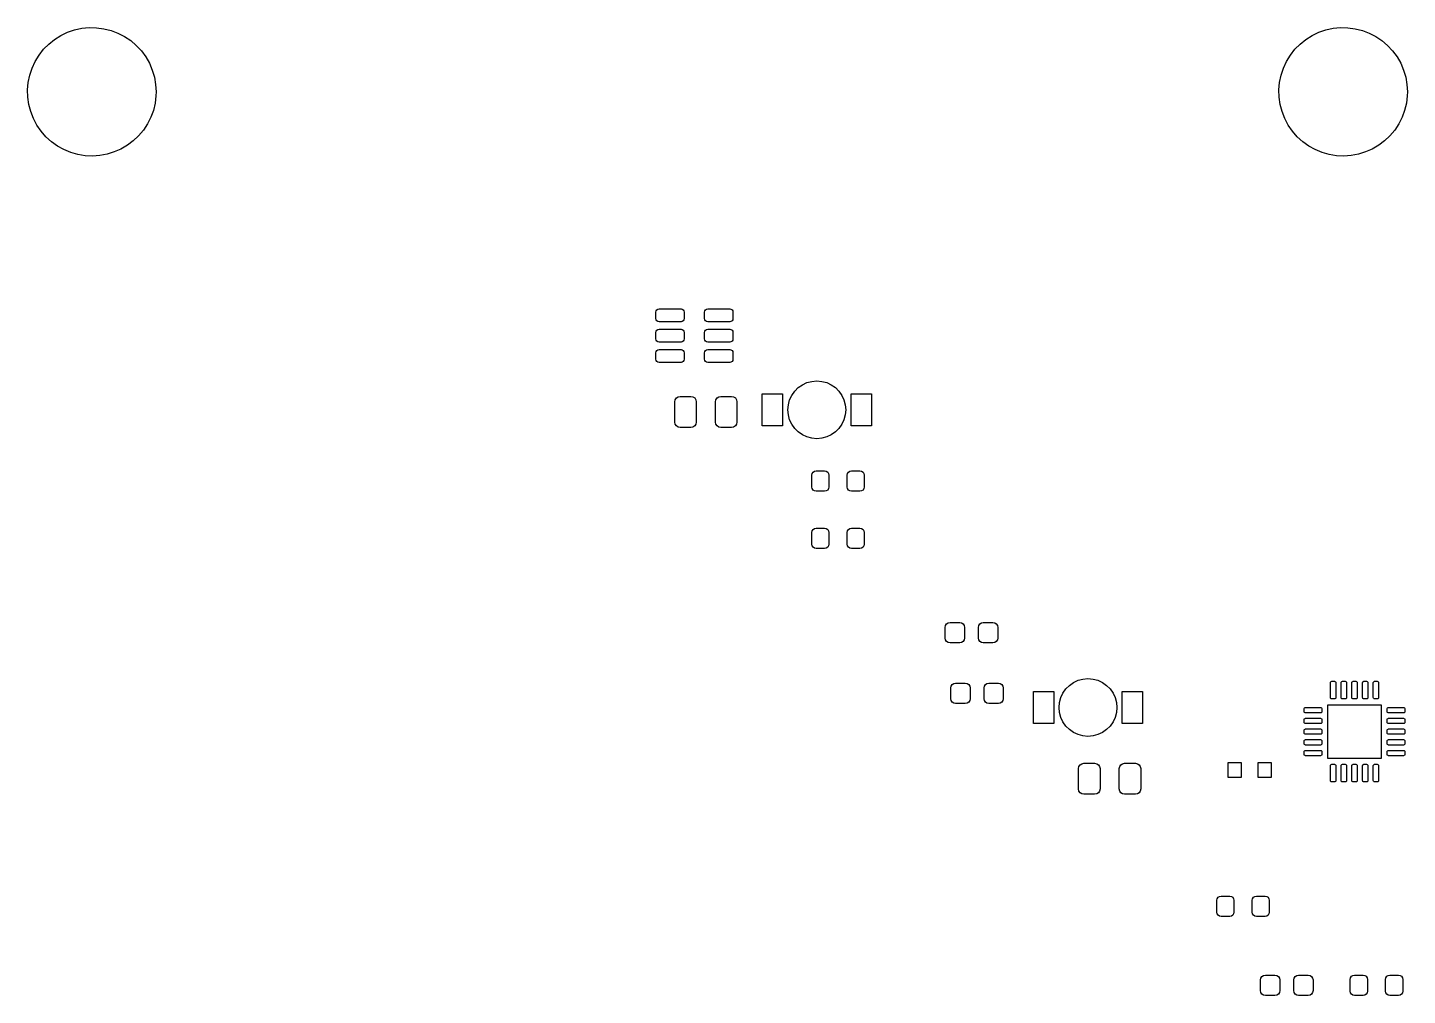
# Model space of a CAD drawing. Extents: x 0.08 to 5.45, y -2.52 to 1.92.
# Drawn here: x 0.082 to 2.618, y -1.461 to 0.318 of the extents above; entities that cross this region are included whole.
import ezdxf

# ---------------------------------------------------------------- set-up
doc = ezdxf.new("R2010")
doc.units = 0
doc.header["$MEASUREMENT"] = 0
doc.layers.add('BLACK', color=7, linetype='CONTINUOUS')

msp = doc.modelspace()

# ---------------------------------------------------------------- linework, layer by layer
at = {"layer": 'BLACK', "linetype": 'CONTINUOUS'}
for p, q in [((0.1431, 0.303501), (0.155373, 0.309355)), ((0.155373, 0.309355), (0.168238, 0.313759)), ((0.168238, 0.313759), (0.181524, 0.316656)), ((0.181524, 0.316656), (0.195054, 0.318007)), ((0.195054, 0.318007), (0.20865, 0.317793)), ((0.20865, 0.317793), (0.222132, 0.316018)), ((0.222132, 0.316018), (0.23532, 0.312706)), ((0.23532, 0.312706), (0.24804, 0.307899)), ((0.24804, 0.307899), (0.260123, 0.301662)), ((2.4431, 0.303501), (2.45537, 0.309355)), ((2.45537, 0.309355), (2.46824, 0.313759)), ((2.46824, 0.313759), (2.48152, 0.316656)), ((2.48152, 0.316656), (2.49505, 0.318007)), ((2.49505, 0.318007), (2.50865, 0.317793)), ((2.50865, 0.317793), (2.52213, 0.316018)), ((2.52213, 0.316018), (2.53532, 0.312706)), ((2.53532, 0.312706), (2.54804, 0.307899)), ((2.54804, 0.307899), (2.56012, 0.301662)), ((0.111404, 0.278108), (0.120969, 0.287773)), ((0.120969, 0.287773), (0.131581, 0.296275)), ((0.131581, 0.296275), (0.1431, 0.303501)), ((0.260123, 0.301662), (0.271409, 0.294078)), ((0.271409, 0.294078), (0.281749, 0.285247)), ((0.281749, 0.285247), (0.291006, 0.275286)), ((2.4114, 0.278108), (2.42097, 0.287773)), ((2.42097, 0.287773), (2.43158, 0.296275)), ((2.43158, 0.296275), (2.4431, 0.303501)), ((2.56012, 0.301662), (2.57141, 0.294078)), ((2.57141, 0.294078), (2.58175, 0.285247)), ((2.58175, 0.285247), (2.59101, 0.275286)), ((0.090184, 0.243479), (0.095909, 0.255813)), ((0.095909, 0.255813), (0.103014, 0.267407)), ((0.103014, 0.267407), (0.111404, 0.278108)), ((0.291006, 0.275286), (0.299056, 0.264327)), ((0.299056, 0.264327), (0.305793, 0.252516)), ((2.39018, 0.243479), (2.39591, 0.255813)), ((2.39591, 0.255813), (2.40301, 0.267407)), ((2.40301, 0.267407), (2.4114, 0.278108)), ((2.59101, 0.275286), (2.59906, 0.264327)), ((2.59906, 0.264327), (2.60579, 0.252516)), ((0.083157, 0.217254), (0.085914, 0.230569)), ((0.085914, 0.230569), (0.090184, 0.243479)), ((0.305793, 0.252516), (0.311128, 0.240008)), ((0.311128, 0.240008), (0.31499, 0.226971)), ((2.38316, 0.217254), (2.38591, 0.230569)), ((2.38591, 0.230569), (2.39018, 0.243479)), ((2.60579, 0.252516), (2.61113, 0.240008)), ((2.61113, 0.240008), (2.61499, 0.226971)), ((0.081948, 0.20371), (0.083157, 0.217254)), ((0.082304, 0.190117), (0.081948, 0.20371)), ((0.31499, 0.226971), (0.317327, 0.213575)), ((0.317327, 0.213575), (0.31811, 0.2)), ((2.38195, 0.20371), (2.38316, 0.217254)), ((2.3823, 0.190117), (2.38195, 0.20371)), ((2.61499, 0.226971), (2.61733, 0.213575)), ((2.61733, 0.213575), (2.61811, 0.2)), ((0.08422, 0.176655), (0.082304, 0.190117)), ((0.316244, 0.179084), (0.313069, 0.165862)), ((0.317877, 0.192584), (0.316244, 0.179084)), ((0.31811, 0.2), (0.317877, 0.192584)), ((2.38422, 0.176655), (2.3823, 0.190117)), ((2.61624, 0.179084), (2.61307, 0.165862)), ((2.61788, 0.192584), (2.61624, 0.179084)), ((2.61811, 0.2), (2.61788, 0.192584)), ((0.08767, 0.163502), (0.08422, 0.176655)), ((0.09261, 0.150833), (0.08767, 0.163502)), ((0.308396, 0.153093), (0.302286, 0.140945)), ((0.313069, 0.165862), (0.308396, 0.153093)), ((2.38767, 0.163502), (2.38422, 0.176655)), ((2.39261, 0.150833), (2.38767, 0.163502)), ((2.6084, 0.153093), (2.60229, 0.140945)), ((2.61307, 0.165862), (2.6084, 0.153093)), ((0.098973, 0.138816), (0.09261, 0.150833)), ((0.106675, 0.127609), (0.098973, 0.138816)), ((0.115613, 0.117363), (0.106675, 0.127609)), ((0.294821, 0.12958), (0.286099, 0.119148)), ((0.302286, 0.140945), (0.294821, 0.12958)), ((2.39897, 0.138816), (2.39261, 0.150833)), ((2.40667, 0.127609), (2.39897, 0.138816)), ((2.41561, 0.117363), (2.40667, 0.127609)), ((2.59482, 0.12958), (2.5861, 0.119148)), ((2.60229, 0.140945), (2.59482, 0.12958)), ((0.125671, 0.108211), (0.115613, 0.117363)), ((0.136713, 0.100276), (0.125671, 0.108211)), ((0.265361, 0.101623), (0.253621, 0.094763)), ((0.276235, 0.109788), (0.265361, 0.101623)), ((0.286099, 0.119148), (0.276235, 0.109788)), ((2.42567, 0.108211), (2.41561, 0.117363)), ((2.43671, 0.100276), (2.42567, 0.108211)), ((2.56536, 0.101623), (2.55362, 0.094763)), ((2.57624, 0.109788), (2.56536, 0.101623)), ((2.5861, 0.119148), (2.57624, 0.109788)), ((0.148595, 0.093663), (0.136713, 0.100276)), ((0.161157, 0.088459), (0.148595, 0.093663)), ((0.174235, 0.084734), (0.161157, 0.088459)), ((0.187654, 0.082537), (0.174235, 0.084734)), ((0.201237, 0.081896), (0.187654, 0.082537)), ((0.214803, 0.082821), (0.201237, 0.081896)), ((0.228173, 0.085299), (0.214803, 0.082821)), ((0.24117, 0.089297), (0.228173, 0.085299)), ((0.253621, 0.094763), (0.24117, 0.089297)), ((2.44859, 0.093663), (2.43671, 0.100276)), ((2.46116, 0.088459), (2.44859, 0.093663)), ((2.47424, 0.084734), (2.46116, 0.088459)), ((2.48765, 0.082537), (2.47424, 0.084734)), ((2.50124, 0.081896), (2.48765, 0.082537)), ((2.5148, 0.082821), (2.50124, 0.081896)), ((2.52817, 0.085299), (2.5148, 0.082821)), ((2.54117, 0.089297), (2.52817, 0.085299)), ((2.55362, 0.094763), (2.54117, 0.089297)), ((1.23671, -0.205039), (1.23716, -0.202779)), ((1.23716, -0.202779), (1.23844, -0.200864)), ((1.23844, -0.200864), (1.24036, -0.199583)), ((1.24036, -0.199583), (1.24262, -0.199134)), ((1.24262, -0.199134), (1.28297, -0.199134)), ((1.28297, -0.199134), (1.28523, -0.199583)), ((1.28523, -0.199583), (1.28715, -0.200864)), ((1.28715, -0.200864), (1.28843, -0.202779)), ((1.28843, -0.202779), (1.28888, -0.205039)), ((1.32628, -0.205039), (1.32673, -0.202779)), ((1.32673, -0.202779), (1.32801, -0.200864)), ((1.32801, -0.200864), (1.32993, -0.199583)), ((1.32993, -0.199583), (1.33219, -0.199134)), ((1.33219, -0.199134), (1.37254, -0.199134)), ((1.37254, -0.199134), (1.3748, -0.199583)), ((1.3748, -0.199583), (1.37672, -0.200864)), ((1.37672, -0.200864), (1.378, -0.202779)), ((1.378, -0.202779), (1.37845, -0.205039)), ((1.23671, -0.21685), (1.23671, -0.205039)), ((1.23716, -0.21911), (1.23671, -0.21685)), ((1.23844, -0.221026), (1.23716, -0.21911)), ((1.24036, -0.222306), (1.23844, -0.221026)), ((1.24262, -0.222756), (1.24036, -0.222306)), ((1.28297, -0.222756), (1.24262, -0.222756)), ((1.28523, -0.222306), (1.28297, -0.222756)), ((1.28715, -0.221026), (1.28523, -0.222306)), ((1.28843, -0.21911), (1.28715, -0.221026)), ((1.28888, -0.21685), (1.28843, -0.21911)), ((1.28888, -0.205039), (1.28888, -0.21685)), ((1.32628, -0.21685), (1.32628, -0.205039)), ((1.32673, -0.21911), (1.32628, -0.21685)), ((1.32801, -0.221026), (1.32673, -0.21911)), ((1.32993, -0.222306), (1.32801, -0.221026)), ((1.33219, -0.222756), (1.32993, -0.222306)), ((1.37254, -0.222756), (1.33219, -0.222756)), ((1.3748, -0.222306), (1.37254, -0.222756)), ((1.37672, -0.221026), (1.3748, -0.222306)), ((1.378, -0.21911), (1.37672, -0.221026)), ((1.37845, -0.21685), (1.378, -0.21911)), ((1.37845, -0.205039), (1.37845, -0.21685)), ((1.23671, -0.242441), (1.23716, -0.240181)), ((1.23671, -0.254252), (1.23671, -0.242441)), ((1.23716, -0.240181), (1.23844, -0.238265)), ((1.23844, -0.238265), (1.24036, -0.236985)), ((1.24036, -0.236985), (1.24262, -0.236535)), ((1.24262, -0.236535), (1.28297, -0.236535)), ((1.28297, -0.236535), (1.28523, -0.236985)), ((1.28523, -0.236985), (1.28715, -0.238265)), ((1.28715, -0.238265), (1.28843, -0.240181)), ((1.28843, -0.240181), (1.28888, -0.242441)), ((1.28888, -0.242441), (1.28888, -0.254252)), ((1.32628, -0.242441), (1.32673, -0.240181)), ((1.32628, -0.254252), (1.32628, -0.242441)), ((1.32673, -0.240181), (1.32801, -0.238265)), ((1.32801, -0.238265), (1.32993, -0.236985)), ((1.32993, -0.236985), (1.33219, -0.236535)), ((1.33219, -0.236535), (1.37254, -0.236535)), ((1.37254, -0.236535), (1.3748, -0.236985)), ((1.3748, -0.236985), (1.37672, -0.238265)), ((1.37672, -0.238265), (1.378, -0.240181)), ((1.378, -0.240181), (1.37845, -0.242441)), ((1.37845, -0.242441), (1.37845, -0.254252)), ((1.23716, -0.256512), (1.23671, -0.254252)), ((1.23671, -0.279843), (1.23716, -0.277583)), ((1.23844, -0.258428), (1.23716, -0.256512)), ((1.23716, -0.277583), (1.23844, -0.275667)), ((1.24036, -0.259708), (1.23844, -0.258428)), ((1.23844, -0.275667), (1.24036, -0.274387)), ((1.24262, -0.260157), (1.24036, -0.259708)), ((1.24036, -0.274387), (1.24262, -0.273937)), ((1.28297, -0.260157), (1.24262, -0.260157)), ((1.24262, -0.273937), (1.28297, -0.273937)), ((1.28523, -0.259708), (1.28297, -0.260157)), ((1.28297, -0.273937), (1.28523, -0.274387)), ((1.28715, -0.258428), (1.28523, -0.259708)), ((1.28523, -0.274387), (1.28715, -0.275667)), ((1.28843, -0.256512), (1.28715, -0.258428)), ((1.28715, -0.275667), (1.28843, -0.277583)), ((1.28888, -0.254252), (1.28843, -0.256512)), ((1.28843, -0.277583), (1.28888, -0.279843)), ((1.32673, -0.256512), (1.32628, -0.254252)), ((1.32628, -0.279843), (1.32673, -0.277583)), ((1.32801, -0.258428), (1.32673, -0.256512)), ((1.32673, -0.277583), (1.32801, -0.275667)), ((1.32993, -0.259708), (1.32801, -0.258428)), ((1.32801, -0.275667), (1.32993, -0.274387)), ((1.33219, -0.260157), (1.32993, -0.259708)), ((1.32993, -0.274387), (1.33219, -0.273937)), ((1.37254, -0.260157), (1.33219, -0.260157)), ((1.33219, -0.273937), (1.37254, -0.273937)), ((1.3748, -0.259708), (1.37254, -0.260157)), ((1.37254, -0.273937), (1.3748, -0.274387)), ((1.37672, -0.258428), (1.3748, -0.259708)), ((1.3748, -0.274387), (1.37672, -0.275667)), ((1.378, -0.256512), (1.37672, -0.258428)), ((1.37672, -0.275667), (1.378, -0.277583)), ((1.37845, -0.254252), (1.378, -0.256512)), ((1.378, -0.277583), (1.37845, -0.279843)), ((1.23671, -0.291654), (1.23671, -0.279843)), ((1.23716, -0.293914), (1.23671, -0.291654)), ((1.23844, -0.295829), (1.23716, -0.293914)), ((1.24036, -0.29711), (1.23844, -0.295829)), ((1.24262, -0.297559), (1.24036, -0.29711)), ((1.28297, -0.297559), (1.24262, -0.297559)), ((1.28523, -0.29711), (1.28297, -0.297559)), ((1.28715, -0.295829), (1.28523, -0.29711)), ((1.28843, -0.293914), (1.28715, -0.295829)), ((1.28888, -0.291654), (1.28843, -0.293914)), ((1.28888, -0.279843), (1.28888, -0.291654)), ((1.32628, -0.291654), (1.32628, -0.279843)), ((1.32673, -0.293914), (1.32628, -0.291654)), ((1.32801, -0.295829), (1.32673, -0.293914)), ((1.32993, -0.29711), (1.32801, -0.295829)), ((1.33219, -0.297559), (1.32993, -0.29711)), ((1.37254, -0.297559), (1.33219, -0.297559)), ((1.3748, -0.29711), (1.37254, -0.297559)), ((1.37672, -0.295829), (1.3748, -0.29711)), ((1.378, -0.293914), (1.37672, -0.295829)), ((1.37845, -0.291654), (1.378, -0.293914)), ((1.37845, -0.279843), (1.37845, -0.291654)), ((1.48657, -0.358087), (1.49188, -0.350498)), ((1.49188, -0.350498), (1.49843, -0.343946)), ((1.49843, -0.343946), (1.50602, -0.338633)), ((1.50602, -0.338633), (1.51442, -0.334717)), ((1.51442, -0.334717), (1.52337, -0.332319)), ((1.52337, -0.332319), (1.5326, -0.331512)), ((1.5326, -0.331512), (1.54182, -0.332319)), ((1.54182, -0.332319), (1.55077, -0.334717)), ((1.55077, -0.334717), (1.55917, -0.338633)), ((1.55917, -0.338633), (1.56676, -0.343946)), ((1.56676, -0.343946), (1.57331, -0.350498)), ((1.57331, -0.350498), (1.57862, -0.358087)), ((1.2716, -0.369882), (1.27234, -0.366115)), ((1.2716, -0.407283), (1.2716, -0.369882)), ((1.27234, -0.366115), (1.27448, -0.362922)), ((1.27448, -0.362922), (1.27767, -0.360789)), ((1.27767, -0.360789), (1.28144, -0.360039)), ((1.28144, -0.360039), (1.30112, -0.360039)), ((1.30112, -0.360039), (1.30489, -0.360789)), ((1.30489, -0.360789), (1.30808, -0.362922)), ((1.30808, -0.362922), (1.31022, -0.366115)), ((1.31022, -0.366115), (1.31097, -0.369882)), ((1.31097, -0.369882), (1.31097, -0.407283)), ((1.3464, -0.369882), (1.34715, -0.366115)), ((1.3464, -0.407283), (1.3464, -0.369882)), ((1.34715, -0.366115), (1.34928, -0.362922)), ((1.34928, -0.362922), (1.35247, -0.360789)), ((1.35247, -0.360789), (1.35624, -0.360039)), ((1.35624, -0.360039), (1.37593, -0.360039)), ((1.37593, -0.360039), (1.37969, -0.360789)), ((1.37969, -0.360789), (1.38289, -0.362922)), ((1.38289, -0.362922), (1.38502, -0.366115)), ((1.38502, -0.366115), (1.38577, -0.369882)), ((1.38577, -0.369882), (1.38577, -0.407283)), ((1.4322, -0.414189), (1.4322, -0.355134)), ((1.4322, -0.355134), (1.4696, -0.355134)), ((1.4696, -0.355134), (1.4696, -0.414189)), ((1.47945, -0.384661), (1.48025, -0.375432)), ((1.48025, -0.375432), (1.48265, -0.366483)), ((1.48265, -0.366483), (1.48657, -0.358087)), ((1.57862, -0.358087), (1.58254, -0.366483)), ((1.58254, -0.366483), (1.58494, -0.375432)), ((1.58494, -0.375432), (1.58574, -0.384661)), ((1.59559, -0.414189), (1.59559, -0.355134)), ((1.59559, -0.355134), (1.63299, -0.355134)), ((1.63299, -0.355134), (1.63299, -0.414189)), ((1.48025, -0.393891), (1.47945, -0.384661)), ((1.48265, -0.40284), (1.48025, -0.393891)), ((1.48657, -0.411236), (1.48265, -0.40284)), ((1.58254, -0.40284), (1.57862, -0.411236)), ((1.58494, -0.393891), (1.58254, -0.40284)), ((1.58574, -0.384661), (1.58494, -0.393891)), ((1.27234, -0.41105), (1.2716, -0.407283)), ((1.27448, -0.414243), (1.27234, -0.41105)), ((1.27767, -0.416377), (1.27448, -0.414243)), ((1.28144, -0.417126), (1.27767, -0.416377)), ((1.30112, -0.417126), (1.28144, -0.417126)), ((1.30489, -0.416377), (1.30112, -0.417126)), ((1.30808, -0.414243), (1.30489, -0.416377)), ((1.31022, -0.41105), (1.30808, -0.414243)), ((1.31097, -0.407283), (1.31022, -0.41105)), ((1.34715, -0.41105), (1.3464, -0.407283)), ((1.34928, -0.414243), (1.34715, -0.41105)), ((1.35247, -0.416377), (1.34928, -0.414243)), ((1.35624, -0.417126), (1.35247, -0.416377)), ((1.37593, -0.417126), (1.35624, -0.417126)), ((1.37969, -0.416377), (1.37593, -0.417126)), ((1.38289, -0.414243), (1.37969, -0.416377)), ((1.38502, -0.41105), (1.38289, -0.414243)), ((1.38577, -0.407283), (1.38502, -0.41105)), ((1.4696, -0.414189), (1.4322, -0.414189)), ((1.49188, -0.418825), (1.48657, -0.411236)), ((1.49843, -0.425376), (1.49188, -0.418825)), ((1.50602, -0.43069), (1.49843, -0.425376)), ((1.51442, -0.434606), (1.50602, -0.43069)), ((1.55917, -0.43069), (1.55077, -0.434606)), ((1.56676, -0.425376), (1.55917, -0.43069)), ((1.57331, -0.418825), (1.56676, -0.425376)), ((1.57862, -0.411236), (1.57331, -0.418825)), ((1.63299, -0.414189), (1.59559, -0.414189)), ((1.52337, -0.437004), (1.51442, -0.434606)), ((1.5326, -0.437811), (1.52337, -0.437004)), ((1.54182, -0.437004), (1.5326, -0.437811)), ((1.55077, -0.434606), (1.54182, -0.437004)), ((1.52337, -0.504921), (1.52397, -0.501908)), ((1.52337, -0.526575), (1.52337, -0.504921)), ((1.52397, -0.501908), (1.52567, -0.499354)), ((1.52567, -0.499354), (1.52823, -0.497647)), ((1.52823, -0.497647), (1.53124, -0.497047)), ((1.53124, -0.497047), (1.54699, -0.497047)), ((1.54699, -0.497047), (1.55, -0.497647)), ((1.55, -0.497647), (1.55256, -0.499354)), ((1.55256, -0.499354), (1.55426, -0.501908)), ((1.55426, -0.501908), (1.55486, -0.504921)), ((1.55486, -0.504921), (1.55486, -0.526575)), ((1.58833, -0.504921), (1.58893, -0.501908)), ((1.58833, -0.526575), (1.58833, -0.504921)), ((1.58893, -0.501908), (1.59063, -0.499354)), ((1.59063, -0.499354), (1.59319, -0.497647)), ((1.59319, -0.497647), (1.5962, -0.497047)), ((1.5962, -0.497047), (1.61195, -0.497047)), ((1.61195, -0.497047), (1.61496, -0.497647)), ((1.61496, -0.497647), (1.61752, -0.499354)), ((1.61752, -0.499354), (1.61922, -0.501908)), ((1.61922, -0.501908), (1.61982, -0.504921)), ((1.61982, -0.504921), (1.61982, -0.526575)), ((1.52397, -0.529588), (1.52337, -0.526575)), ((1.52567, -0.532143), (1.52397, -0.529588)), ((1.52823, -0.533849), (1.52567, -0.532143)), ((1.55256, -0.532143), (1.55, -0.533849)), ((1.55426, -0.529588), (1.55256, -0.532143)), ((1.55486, -0.526575), (1.55426, -0.529588)), ((1.58893, -0.529588), (1.58833, -0.526575)), ((1.59063, -0.532143), (1.58893, -0.529588)), ((1.59319, -0.533849), (1.59063, -0.532143)), ((1.61752, -0.532143), (1.61496, -0.533849)), ((1.61922, -0.529588), (1.61752, -0.532143)), ((1.61982, -0.526575), (1.61922, -0.529588)), ((1.53124, -0.534449), (1.52823, -0.533849)), ((1.54699, -0.534449), (1.53124, -0.534449)), ((1.55, -0.533849), (1.54699, -0.534449)), ((1.5962, -0.534449), (1.59319, -0.533849)), ((1.61195, -0.534449), (1.5962, -0.534449)), ((1.61496, -0.533849), (1.61195, -0.534449)), ((1.52337, -0.610039), (1.52397, -0.607026)), ((1.52397, -0.607026), (1.52567, -0.604472)), ((1.52567, -0.604472), (1.52823, -0.602765)), ((1.52823, -0.602765), (1.53124, -0.602165)), ((1.53124, -0.602165), (1.54699, -0.602165)), ((1.54699, -0.602165), (1.55, -0.602765)), ((1.55, -0.602765), (1.55256, -0.604472)), ((1.55256, -0.604472), (1.55426, -0.607026)), ((1.55426, -0.607026), (1.55486, -0.610039)), ((1.58833, -0.610039), (1.58893, -0.607026)), ((1.58893, -0.607026), (1.59063, -0.604472)), ((1.59063, -0.604472), (1.59319, -0.602765)), ((1.59319, -0.602765), (1.5962, -0.602165)), ((1.5962, -0.602165), (1.61195, -0.602165)), ((1.61195, -0.602165), (1.61496, -0.602765)), ((1.61496, -0.602765), (1.61752, -0.604472)), ((1.61752, -0.604472), (1.61922, -0.607026)), ((1.61922, -0.607026), (1.61982, -0.610039)), ((1.52337, -0.631693), (1.52337, -0.610039)), ((1.52397, -0.634706), (1.52337, -0.631693)), ((1.55486, -0.631693), (1.55426, -0.634706)), ((1.55486, -0.610039), (1.55486, -0.631693)), ((1.58833, -0.631693), (1.58833, -0.610039)), ((1.58893, -0.634706), (1.58833, -0.631693)), ((1.61982, -0.631693), (1.61922, -0.634706)), ((1.61982, -0.610039), (1.61982, -0.631693)), ((1.52567, -0.637261), (1.52397, -0.634706)), ((1.52823, -0.638968), (1.52567, -0.637261)), ((1.53124, -0.639567), (1.52823, -0.638968)), ((1.54699, -0.639567), (1.53124, -0.639567)), ((1.55, -0.638968), (1.54699, -0.639567)), ((1.55256, -0.637261), (1.55, -0.638968)), ((1.55426, -0.634706), (1.55256, -0.637261)), ((1.59063, -0.637261), (1.58893, -0.634706)), ((1.59319, -0.638968), (1.59063, -0.637261)), ((1.5962, -0.639567), (1.59319, -0.638968)), ((1.61195, -0.639567), (1.5962, -0.639567)), ((1.61496, -0.638968), (1.61195, -0.639567)), ((1.61752, -0.637261), (1.61496, -0.638968)), ((1.61922, -0.634706), (1.61752, -0.637261)), ((1.76864, -0.784646), (1.76932, -0.781256)), ((1.76864, -0.804331), (1.76864, -0.784646)), ((1.76932, -0.781256), (1.77124, -0.778382)), ((1.77124, -0.778382), (1.77411, -0.776462)), ((1.77411, -0.776462), (1.7775, -0.775787)), ((1.7775, -0.775787), (1.79522, -0.775787)), ((1.79522, -0.775787), (1.79861, -0.776462)), ((1.79861, -0.776462), (1.80148, -0.778382)), ((1.80148, -0.778382), (1.8034, -0.781256)), ((1.8034, -0.781256), (1.80408, -0.784646)), ((1.80408, -0.784646), (1.80408, -0.804331)), ((1.82967, -0.784646), (1.83034, -0.781256)), ((1.82967, -0.804331), (1.82967, -0.784646)), ((1.83034, -0.781256), (1.83226, -0.778382)), ((1.83226, -0.778382), (1.83513, -0.776462)), ((1.83513, -0.776462), (1.83852, -0.775787)), ((1.83852, -0.775787), (1.85624, -0.775787)), ((1.85624, -0.775787), (1.85963, -0.776462)), ((1.85963, -0.776462), (1.8625, -0.778382)), ((1.8625, -0.778382), (1.86442, -0.781256)), ((1.86442, -0.781256), (1.8651, -0.784646)), ((1.8651, -0.784646), (1.8651, -0.804331)), ((1.76932, -0.807721), (1.76864, -0.804331)), ((1.77124, -0.810594), (1.76932, -0.807721)), ((1.77411, -0.812515), (1.77124, -0.810594)), ((1.80148, -0.810594), (1.79861, -0.812515)), ((1.8034, -0.807721), (1.80148, -0.810594)), ((1.80408, -0.804331), (1.8034, -0.807721)), ((1.83034, -0.807721), (1.82967, -0.804331)), ((1.83226, -0.810594), (1.83034, -0.807721)), ((1.83513, -0.812515), (1.83226, -0.810594)), ((1.8625, -0.810594), (1.85963, -0.812515)), ((1.86442, -0.807721), (1.8625, -0.810594)), ((1.8651, -0.804331), (1.86442, -0.807721)), ((1.7775, -0.813189), (1.77411, -0.812515)), ((1.79522, -0.813189), (1.7775, -0.813189)), ((1.79861, -0.812515), (1.79522, -0.813189)), ((1.83852, -0.813189), (1.83513, -0.812515)), ((1.85624, -0.813189), (1.83852, -0.813189)), ((1.85963, -0.812515), (1.85624, -0.813189)), ((1.78435, -0.887879), (1.78774, -0.887205)), ((1.78774, -0.887205), (1.80545, -0.887205)), ((1.80545, -0.887205), (1.80884, -0.887879)), ((1.84537, -0.887879), (1.84876, -0.887205)), ((1.84876, -0.887205), (1.86648, -0.887205)), ((1.86648, -0.887205), (1.86987, -0.887879)), ((1.99686, -0.891191), (2.00445, -0.885877)), ((2.00445, -0.885877), (2.01284, -0.881961)), ((2.01284, -0.881961), (2.02179, -0.879563)), ((2.02179, -0.879563), (2.03102, -0.878756)), ((2.03102, -0.878756), (2.04025, -0.879563)), ((2.04025, -0.879563), (2.0492, -0.881961)), ((2.0492, -0.881961), (2.0576, -0.885877)), ((2.0576, -0.885877), (2.06518, -0.891191)), ((2.47667, -0.88624), (2.47686, -0.885299)), ((2.47667, -0.913799), (2.47667, -0.88624)), ((2.47686, -0.885299), (2.47739, -0.8845)), ((2.47739, -0.8845), (2.47819, -0.883967)), ((2.47819, -0.883967), (2.47913, -0.88378)), ((2.47913, -0.88378), (2.48406, -0.88378)), ((2.48406, -0.88378), (2.485, -0.883967)), ((2.485, -0.883967), (2.4858, -0.8845)), ((2.4858, -0.8845), (2.48633, -0.885299)), ((2.48633, -0.885299), (2.48652, -0.88624)), ((2.48652, -0.88624), (2.48652, -0.913799)), ((2.49636, -0.88624), (2.49655, -0.885299)), ((2.49636, -0.913799), (2.49636, -0.88624)), ((2.49655, -0.885299), (2.49708, -0.8845)), ((2.49708, -0.8845), (2.49788, -0.883967)), ((2.49788, -0.883967), (2.49882, -0.88378)), ((2.49882, -0.88378), (2.50374, -0.88378)), ((2.50374, -0.88378), (2.50468, -0.883967)), ((2.50468, -0.883967), (2.50548, -0.8845)), ((2.50548, -0.8845), (2.50601, -0.885299)), ((2.50601, -0.885299), (2.5062, -0.88624)), ((2.5062, -0.88624), (2.5062, -0.913799)), ((2.51604, -0.88624), (2.51623, -0.885299)), ((2.51604, -0.913799), (2.51604, -0.88624)), ((2.51623, -0.885299), (2.51676, -0.8845)), ((2.51676, -0.8845), (2.51756, -0.883967)), ((2.51756, -0.883967), (2.5185, -0.88378)), ((2.5185, -0.88378), (2.52343, -0.88378)), ((2.52343, -0.88378), (2.52437, -0.883967)), ((2.52437, -0.883967), (2.52517, -0.8845)), ((2.52517, -0.8845), (2.5257, -0.885299)), ((2.5257, -0.885299), (2.52589, -0.88624)), ((2.52589, -0.88624), (2.52589, -0.913799)), ((2.53573, -0.88624), (2.53592, -0.885299)), ((2.53573, -0.913799), (2.53573, -0.88624)), ((2.53592, -0.885299), (2.53645, -0.8845)), ((2.53645, -0.8845), (2.53725, -0.883967)), ((2.53725, -0.883967), (2.53819, -0.88378)), ((2.53819, -0.88378), (2.54311, -0.88378)), ((2.54311, -0.88378), (2.54405, -0.883967)), ((2.54405, -0.883967), (2.54485, -0.8845)), ((2.54485, -0.8845), (2.54538, -0.885299)), ((2.54538, -0.885299), (2.54557, -0.88624)), ((2.54557, -0.88624), (2.54557, -0.913799)), ((2.55541, -0.88624), (2.5556, -0.885299)), ((2.55541, -0.913799), (2.55541, -0.88624)), ((2.5556, -0.885299), (2.55613, -0.8845)), ((2.55613, -0.8845), (2.55693, -0.883967)), ((2.55693, -0.883967), (2.55787, -0.88378)), ((2.55787, -0.88378), (2.5628, -0.88378)), ((2.5628, -0.88378), (2.56374, -0.883967)), ((2.56374, -0.883967), (2.56454, -0.8845)), ((2.56454, -0.8845), (2.56507, -0.885299)), ((2.56507, -0.885299), (2.56526, -0.88624)), ((2.56526, -0.88624), (2.56526, -0.913799)), ((1.77888, -0.896063), (1.77955, -0.892673)), ((1.77888, -0.915748), (1.77888, -0.896063)), ((1.77955, -0.892673), (1.78147, -0.889799)), ((1.78147, -0.889799), (1.78435, -0.887879)), ((1.80884, -0.887879), (1.81172, -0.889799)), ((1.81172, -0.889799), (1.81364, -0.892673)), ((1.81364, -0.892673), (1.81431, -0.896063)), ((1.81431, -0.896063), (1.81431, -0.915748)), ((1.8399, -0.896063), (1.84058, -0.892673)), ((1.8399, -0.915748), (1.8399, -0.896063)), ((1.84058, -0.892673), (1.8425, -0.889799)), ((1.8425, -0.889799), (1.84537, -0.887879)), ((1.86987, -0.887879), (1.87274, -0.889799)), ((1.87274, -0.889799), (1.87466, -0.892673)), ((1.87466, -0.892673), (1.87534, -0.896063)), ((1.87534, -0.896063), (1.87534, -0.915748)), ((1.93063, -0.961433), (1.93063, -0.902378)), ((1.93063, -0.902378), (1.96803, -0.902378)), ((1.96803, -0.902378), (1.96803, -0.961433)), ((1.98108, -0.913727), (1.98499, -0.905331)), ((1.98499, -0.905331), (1.99031, -0.897742)), ((1.99031, -0.897742), (1.99686, -0.891191)), ((2.06518, -0.891191), (2.07174, -0.897742)), ((2.07174, -0.897742), (2.07705, -0.905331)), ((2.07705, -0.905331), (2.08096, -0.913727)), ((2.09401, -0.961433), (2.09401, -0.902378)), ((2.09401, -0.902378), (2.13141, -0.902378)), ((2.13141, -0.902378), (2.13141, -0.961433)), ((1.77955, -0.919138), (1.77888, -0.915748)), ((1.78147, -0.922012), (1.77955, -0.919138)), ((1.78435, -0.923932), (1.78147, -0.922012)), ((1.78774, -0.924606), (1.78435, -0.923932)), ((1.80545, -0.924606), (1.78774, -0.924606)), ((1.80884, -0.923932), (1.80545, -0.924606)), ((1.81172, -0.922012), (1.80884, -0.923932)), ((1.81364, -0.919138), (1.81172, -0.922012)), ((1.81431, -0.915748), (1.81364, -0.919138)), ((1.84058, -0.919138), (1.8399, -0.915748)), ((1.8425, -0.922012), (1.84058, -0.919138)), ((1.84537, -0.923932), (1.8425, -0.922012)), ((1.84876, -0.924606), (1.84537, -0.923932)), ((1.86648, -0.924606), (1.84876, -0.924606)), ((1.86987, -0.923932), (1.86648, -0.924606)), ((1.87274, -0.922012), (1.86987, -0.923932)), ((1.87466, -0.919138), (1.87274, -0.922012)), ((1.87534, -0.915748), (1.87466, -0.919138)), ((1.97787, -0.931906), (1.97868, -0.922676)), ((1.97868, -0.941135), (1.97787, -0.931906)), ((1.97868, -0.922676), (1.98108, -0.913727)), ((2.08096, -0.913727), (2.08336, -0.922676)), ((2.08336, -0.922676), (2.08417, -0.931906)), ((2.08417, -0.931906), (2.08336, -0.941135)), ((2.42845, -0.934469), (2.42863, -0.933527)), ((2.42845, -0.93939), (2.42845, -0.934469)), ((2.42863, -0.933527), (2.42917, -0.932729)), ((2.42917, -0.932729), (2.42996, -0.932195)), ((2.42996, -0.932195), (2.43091, -0.932008)), ((2.43091, -0.932008), (2.45847, -0.932008)), ((2.45847, -0.932008), (2.45941, -0.932195)), ((2.45941, -0.932195), (2.46021, -0.932729)), ((2.46021, -0.932729), (2.46074, -0.933527)), ((2.46074, -0.933527), (2.46093, -0.934469)), ((2.46093, -0.934469), (2.46093, -0.93939)), ((2.47175, -1.02551), (2.47175, -0.927087)), ((2.47175, -0.927087), (2.57018, -0.927087)), ((2.47686, -0.914741), (2.47667, -0.913799)), ((2.47739, -0.915539), (2.47686, -0.914741)), ((2.47819, -0.916073), (2.47739, -0.915539)), ((2.47913, -0.91626), (2.47819, -0.916073)), ((2.48406, -0.91626), (2.47913, -0.91626)), ((2.485, -0.916073), (2.48406, -0.91626)), ((2.4858, -0.915539), (2.485, -0.916073)), ((2.48633, -0.914741), (2.4858, -0.915539)), ((2.48652, -0.913799), (2.48633, -0.914741)), ((2.49655, -0.914741), (2.49636, -0.913799)), ((2.49708, -0.915539), (2.49655, -0.914741)), ((2.49788, -0.916073), (2.49708, -0.915539)), ((2.49882, -0.91626), (2.49788, -0.916073)), ((2.50374, -0.91626), (2.49882, -0.91626)), ((2.50468, -0.916073), (2.50374, -0.91626)), ((2.50548, -0.915539), (2.50468, -0.916073)), ((2.50601, -0.914741), (2.50548, -0.915539)), ((2.5062, -0.913799), (2.50601, -0.914741)), ((2.51623, -0.914741), (2.51604, -0.913799)), ((2.51676, -0.915539), (2.51623, -0.914741)), ((2.51756, -0.916073), (2.51676, -0.915539)), ((2.5185, -0.91626), (2.51756, -0.916073)), ((2.52343, -0.91626), (2.5185, -0.91626)), ((2.52437, -0.916073), (2.52343, -0.91626)), ((2.52517, -0.915539), (2.52437, -0.916073)), ((2.5257, -0.914741), (2.52517, -0.915539)), ((2.52589, -0.913799), (2.5257, -0.914741)), ((2.53592, -0.914741), (2.53573, -0.913799)), ((2.53645, -0.915539), (2.53592, -0.914741)), ((2.53725, -0.916073), (2.53645, -0.915539)), ((2.53819, -0.91626), (2.53725, -0.916073)), ((2.54311, -0.91626), (2.53819, -0.91626)), ((2.54405, -0.916073), (2.54311, -0.91626)), ((2.54485, -0.915539), (2.54405, -0.916073)), ((2.54538, -0.914741), (2.54485, -0.915539)), ((2.54557, -0.913799), (2.54538, -0.914741)), ((2.5556, -0.914741), (2.55541, -0.913799)), ((2.55613, -0.915539), (2.5556, -0.914741)), ((2.55693, -0.916073), (2.55613, -0.915539)), ((2.55787, -0.91626), (2.55693, -0.916073)), ((2.5628, -0.91626), (2.55787, -0.91626)), ((2.56374, -0.916073), (2.5628, -0.91626)), ((2.56454, -0.915539), (2.56374, -0.916073)), ((2.56507, -0.914741), (2.56454, -0.915539)), ((2.56526, -0.913799), (2.56507, -0.914741)), ((2.57018, -0.927087), (2.57018, -1.02551)), ((2.581, -0.934469), (2.58119, -0.933527)), ((2.581, -0.93939), (2.581, -0.934469)), ((2.58119, -0.933527), (2.58173, -0.932729)), ((2.58173, -0.932729), (2.58252, -0.932195)), ((2.58252, -0.932195), (2.58347, -0.932008)), ((2.58347, -0.932008), (2.61102, -0.932008)), ((2.61102, -0.932008), (2.61197, -0.932195)), ((2.61197, -0.932195), (2.61276, -0.932729)), ((2.61276, -0.932729), (2.6133, -0.933527)), ((2.6133, -0.933527), (2.61348, -0.934469)), ((2.61348, -0.934469), (2.61348, -0.93939)), ((1.96803, -0.961433), (1.93063, -0.961433)), ((1.98108, -0.950084), (1.97868, -0.941135)), ((1.98499, -0.95848), (1.98108, -0.950084)), ((1.99031, -0.966069), (1.98499, -0.95848)), ((2.07705, -0.95848), (2.07174, -0.966069)), ((2.08096, -0.950084), (2.07705, -0.95848)), ((2.08336, -0.941135), (2.08096, -0.950084)), ((2.13141, -0.961433), (2.09401, -0.961433)), ((2.42863, -0.940331), (2.42845, -0.93939)), ((2.42845, -0.954154), (2.42863, -0.953212)), ((2.42845, -0.959075), (2.42845, -0.954154)), ((2.42863, -0.960016), (2.42845, -0.959075)), ((2.42917, -0.94113), (2.42863, -0.940331)), ((2.42863, -0.953212), (2.42917, -0.952414)), ((2.42917, -0.960815), (2.42863, -0.960016)), ((2.42996, -0.941663), (2.42917, -0.94113)), ((2.42917, -0.952414), (2.42996, -0.95188)), ((2.42996, -0.961348), (2.42917, -0.960815)), ((2.43091, -0.94185), (2.42996, -0.941663)), ((2.42996, -0.95188), (2.43091, -0.951693)), ((2.43091, -0.961535), (2.42996, -0.961348)), ((2.45847, -0.94185), (2.43091, -0.94185)), ((2.43091, -0.951693), (2.45847, -0.951693)), ((2.45847, -0.961535), (2.43091, -0.961535)), ((2.45941, -0.941663), (2.45847, -0.94185)), ((2.45847, -0.951693), (2.45941, -0.95188)), ((2.45941, -0.961348), (2.45847, -0.961535)), ((2.46021, -0.94113), (2.45941, -0.941663)), ((2.45941, -0.95188), (2.46021, -0.952414)), ((2.46021, -0.960815), (2.45941, -0.961348)), ((2.46074, -0.940331), (2.46021, -0.94113)), ((2.46021, -0.952414), (2.46074, -0.953212)), ((2.46074, -0.960016), (2.46021, -0.960815)), ((2.46093, -0.93939), (2.46074, -0.940331)), ((2.46074, -0.953212), (2.46093, -0.954154)), ((2.46093, -0.959075), (2.46074, -0.960016)), ((2.46093, -0.954154), (2.46093, -0.959075)), ((2.58119, -0.940331), (2.581, -0.93939)), ((2.581, -0.954154), (2.58119, -0.953212)), ((2.581, -0.959075), (2.581, -0.954154)), ((2.58119, -0.960016), (2.581, -0.959075)), ((2.58173, -0.94113), (2.58119, -0.940331)), ((2.58119, -0.953212), (2.58173, -0.952414)), ((2.58173, -0.960815), (2.58119, -0.960016)), ((2.58252, -0.941663), (2.58173, -0.94113)), ((2.58173, -0.952414), (2.58252, -0.95188)), ((2.58252, -0.961348), (2.58173, -0.960815)), ((2.58347, -0.94185), (2.58252, -0.941663)), ((2.58252, -0.95188), (2.58347, -0.951693)), ((2.58347, -0.961535), (2.58252, -0.961348)), ((2.61102, -0.94185), (2.58347, -0.94185)), ((2.58347, -0.951693), (2.61102, -0.951693)), ((2.61102, -0.961535), (2.58347, -0.961535)), ((2.61197, -0.941663), (2.61102, -0.94185)), ((2.61102, -0.951693), (2.61197, -0.95188)), ((2.61197, -0.961348), (2.61102, -0.961535)), ((2.61276, -0.94113), (2.61197, -0.941663)), ((2.61197, -0.95188), (2.61276, -0.952414)), ((2.61276, -0.960815), (2.61197, -0.961348)), ((2.6133, -0.940331), (2.61276, -0.94113)), ((2.61276, -0.952414), (2.6133, -0.953212)), ((2.6133, -0.960016), (2.61276, -0.960815)), ((2.61348, -0.93939), (2.6133, -0.940331)), ((2.6133, -0.953212), (2.61348, -0.954154)), ((2.61348, -0.959075), (2.6133, -0.960016)), ((2.61348, -0.954154), (2.61348, -0.959075)), ((1.99686, -0.97262), (1.99031, -0.966069)), ((2.00445, -0.977934), (1.99686, -0.97262)), ((2.01284, -0.98185), (2.00445, -0.977934)), ((2.02179, -0.984248), (2.01284, -0.98185)), ((2.03102, -0.985055), (2.02179, -0.984248)), ((2.04025, -0.984248), (2.03102, -0.985055)), ((2.0492, -0.98185), (2.04025, -0.984248)), ((2.0576, -0.977934), (2.0492, -0.98185)), ((2.06518, -0.97262), (2.0576, -0.977934)), ((2.07174, -0.966069), (2.06518, -0.97262)), ((2.42845, -0.973839), (2.42863, -0.972897)), ((2.42845, -0.97876), (2.42845, -0.973839)), ((2.42863, -0.979701), (2.42845, -0.97876)), ((2.42863, -0.972897), (2.42917, -0.972099)), ((2.42917, -0.9805), (2.42863, -0.979701)), ((2.42917, -0.972099), (2.42996, -0.971565)), ((2.42996, -0.981033), (2.42917, -0.9805)), ((2.42996, -0.971565), (2.43091, -0.971378)), ((2.43091, -0.98122), (2.42996, -0.981033)), ((2.43091, -0.971378), (2.45847, -0.971378)), ((2.45847, -0.98122), (2.43091, -0.98122)), ((2.45847, -0.971378), (2.45941, -0.971565)), ((2.45941, -0.981033), (2.45847, -0.98122)), ((2.45941, -0.971565), (2.46021, -0.972099)), ((2.46021, -0.9805), (2.45941, -0.981033)), ((2.46021, -0.972099), (2.46074, -0.972897)), ((2.46074, -0.979701), (2.46021, -0.9805)), ((2.46074, -0.972897), (2.46093, -0.973839)), ((2.46093, -0.97876), (2.46074, -0.979701)), ((2.46093, -0.973839), (2.46093, -0.97876)), ((2.581, -0.973839), (2.58119, -0.972897)), ((2.581, -0.97876), (2.581, -0.973839)), ((2.58119, -0.979701), (2.581, -0.97876)), ((2.58119, -0.972897), (2.58173, -0.972099)), ((2.58173, -0.9805), (2.58119, -0.979701)), ((2.58173, -0.972099), (2.58252, -0.971565)), ((2.58252, -0.981033), (2.58173, -0.9805)), ((2.58252, -0.971565), (2.58347, -0.971378)), ((2.58347, -0.98122), (2.58252, -0.981033)), ((2.58347, -0.971378), (2.61102, -0.971378)), ((2.61102, -0.98122), (2.58347, -0.98122)), ((2.61102, -0.971378), (2.61197, -0.971565)), ((2.61197, -0.981033), (2.61102, -0.98122)), ((2.61197, -0.971565), (2.61276, -0.972099)), ((2.61276, -0.9805), (2.61197, -0.981033)), ((2.61276, -0.972099), (2.6133, -0.972897)), ((2.6133, -0.979701), (2.61276, -0.9805)), ((2.6133, -0.972897), (2.61348, -0.973839)), ((2.61348, -0.97876), (2.6133, -0.979701)), ((2.61348, -0.973839), (2.61348, -0.97876)), ((2.42845, -0.993524), (2.42863, -0.992582)), ((2.42845, -0.998445), (2.42845, -0.993524)), ((2.42863, -0.999387), (2.42845, -0.998445)), ((2.42845, -1.01321), (2.42863, -1.01227)), ((2.42845, -1.01813), (2.42845, -1.01321)), ((2.42863, -0.992582), (2.42917, -0.991784)), ((2.42917, -1.00018), (2.42863, -0.999387)), ((2.42863, -1.01227), (2.42917, -1.01147)), ((2.42917, -0.991784), (2.42996, -0.99125)), ((2.42996, -1.00072), (2.42917, -1.00018)), ((2.42917, -1.01147), (2.42996, -1.01094)), ((2.42996, -0.99125), (2.43091, -0.991063)), ((2.43091, -1.00091), (2.42996, -1.00072)), ((2.42996, -1.01094), (2.43091, -1.01075)), ((2.43091, -0.991063), (2.45847, -0.991063)), ((2.45847, -1.00091), (2.43091, -1.00091)), ((2.43091, -1.01075), (2.45847, -1.01075)), ((2.45847, -0.991063), (2.45941, -0.99125)), ((2.45941, -1.00072), (2.45847, -1.00091)), ((2.45847, -1.01075), (2.45941, -1.01094)), ((2.45941, -0.99125), (2.46021, -0.991784)), ((2.46021, -1.00018), (2.45941, -1.00072)), ((2.45941, -1.01094), (2.46021, -1.01147)), ((2.46021, -0.991784), (2.46074, -0.992582)), ((2.46074, -0.999387), (2.46021, -1.00018)), ((2.46021, -1.01147), (2.46074, -1.01227)), ((2.46074, -0.992582), (2.46093, -0.993524)), ((2.46093, -0.998445), (2.46074, -0.999387)), ((2.46074, -1.01227), (2.46093, -1.01321)), ((2.46093, -0.993524), (2.46093, -0.998445)), ((2.46093, -1.01321), (2.46093, -1.01813)), ((2.581, -0.993524), (2.58119, -0.992582)), ((2.581, -0.998445), (2.581, -0.993524)), ((2.58119, -0.999387), (2.581, -0.998445)), ((2.581, -1.01321), (2.58119, -1.01227)), ((2.581, -1.01813), (2.581, -1.01321)), ((2.58119, -0.992582), (2.58173, -0.991784)), ((2.58173, -1.00018), (2.58119, -0.999387)), ((2.58119, -1.01227), (2.58173, -1.01147)), ((2.58173, -0.991784), (2.58252, -0.99125)), ((2.58252, -1.00072), (2.58173, -1.00018)), ((2.58173, -1.01147), (2.58252, -1.01094)), ((2.58252, -0.99125), (2.58347, -0.991063)), ((2.58347, -1.00091), (2.58252, -1.00072)), ((2.58252, -1.01094), (2.58347, -1.01075)), ((2.58347, -0.991063), (2.61102, -0.991063)), ((2.61102, -1.00091), (2.58347, -1.00091)), ((2.58347, -1.01075), (2.61102, -1.01075)), ((2.61102, -0.991063), (2.61197, -0.99125)), ((2.61197, -1.00072), (2.61102, -1.00091)), ((2.61102, -1.01075), (2.61197, -1.01094)), ((2.61197, -0.99125), (2.61276, -0.991784)), ((2.61276, -1.00018), (2.61197, -1.00072)), ((2.61197, -1.01094), (2.61276, -1.01147)), ((2.61276, -0.991784), (2.6133, -0.992582)), ((2.6133, -0.999387), (2.61276, -1.00018)), ((2.61276, -1.01147), (2.6133, -1.01227)), ((2.6133, -0.992582), (2.61348, -0.993524)), ((2.61348, -0.998445), (2.6133, -0.999387)), ((2.6133, -1.01227), (2.61348, -1.01321)), ((2.61348, -0.993524), (2.61348, -0.998445)), ((2.61348, -1.01321), (2.61348, -1.01813)), ((2.01447, -1.04052), (2.0166, -1.03733)), ((2.0166, -1.03733), (2.0198, -1.0352)), ((2.0198, -1.0352), (2.02356, -1.03445)), ((2.02356, -1.03445), (2.04325, -1.03445)), ((2.04325, -1.03445), (2.04702, -1.0352)), ((2.04702, -1.0352), (2.05021, -1.03733)), ((2.05021, -1.03733), (2.05234, -1.04052)), ((2.08927, -1.04052), (2.09141, -1.03733)), ((2.09141, -1.03733), (2.0946, -1.0352)), ((2.0946, -1.0352), (2.09837, -1.03445)), ((2.09837, -1.03445), (2.11805, -1.03445)), ((2.11805, -1.03445), (2.12182, -1.0352)), ((2.12182, -1.0352), (2.12501, -1.03733)), ((2.12501, -1.03733), (2.12715, -1.04052)), ((2.28868, -1.06055), (2.28868, -1.03299)), ((2.28868, -1.03299), (2.3123, -1.03299)), ((2.3123, -1.03299), (2.3123, -1.06055)), ((2.3438, -1.06055), (2.3438, -1.03299)), ((2.3438, -1.03299), (2.36742, -1.03299)), ((2.36742, -1.03299), (2.36742, -1.06055)), ((2.42863, -1.01907), (2.42845, -1.01813)), ((2.42917, -1.01987), (2.42863, -1.01907)), ((2.42996, -1.0204), (2.42917, -1.01987)), ((2.43091, -1.02059), (2.42996, -1.0204)), ((2.45847, -1.02059), (2.43091, -1.02059)), ((2.45941, -1.0204), (2.45847, -1.02059)), ((2.46021, -1.01987), (2.45941, -1.0204)), ((2.46074, -1.01907), (2.46021, -1.01987)), ((2.46093, -1.01813), (2.46074, -1.01907)), ((2.57018, -1.02551), (2.47175, -1.02551)), ((2.47667, -1.0388), (2.47686, -1.03786)), ((2.47667, -1.06636), (2.47667, -1.0388)), ((2.47686, -1.03786), (2.47739, -1.03706)), ((2.47739, -1.03706), (2.47819, -1.03653)), ((2.47819, -1.03653), (2.47913, -1.03634)), ((2.47913, -1.03634), (2.48406, -1.03634)), ((2.48406, -1.03634), (2.485, -1.03653)), ((2.485, -1.03653), (2.4858, -1.03706)), ((2.4858, -1.03706), (2.48633, -1.03786)), ((2.48633, -1.03786), (2.48652, -1.0388)), ((2.48652, -1.0388), (2.48652, -1.06636)), ((2.49636, -1.0388), (2.49655, -1.03786)), ((2.49636, -1.06636), (2.49636, -1.0388)), ((2.49655, -1.03786), (2.49708, -1.03706)), ((2.49708, -1.03706), (2.49788, -1.03653)), ((2.49788, -1.03653), (2.49882, -1.03634)), ((2.49882, -1.03634), (2.50374, -1.03634)), ((2.50374, -1.03634), (2.50468, -1.03653)), ((2.50468, -1.03653), (2.50548, -1.03706)), ((2.50548, -1.03706), (2.50601, -1.03786)), ((2.50601, -1.03786), (2.5062, -1.0388)), ((2.5062, -1.0388), (2.5062, -1.06636)), ((2.51604, -1.0388), (2.51623, -1.03786)), ((2.51604, -1.06636), (2.51604, -1.0388)), ((2.51623, -1.03786), (2.51676, -1.03706)), ((2.51676, -1.03706), (2.51756, -1.03653)), ((2.51756, -1.03653), (2.5185, -1.03634)), ((2.5185, -1.03634), (2.52343, -1.03634)), ((2.52343, -1.03634), (2.52437, -1.03653)), ((2.52437, -1.03653), (2.52517, -1.03706)), ((2.52517, -1.03706), (2.5257, -1.03786)), ((2.5257, -1.03786), (2.52589, -1.0388)), ((2.52589, -1.0388), (2.52589, -1.06636)), ((2.53573, -1.0388), (2.53592, -1.03786)), ((2.53573, -1.06636), (2.53573, -1.0388)), ((2.53592, -1.03786), (2.53645, -1.03706)), ((2.53645, -1.03706), (2.53725, -1.03653)), ((2.53725, -1.03653), (2.53819, -1.03634)), ((2.53819, -1.03634), (2.54311, -1.03634)), ((2.54311, -1.03634), (2.54405, -1.03653)), ((2.54405, -1.03653), (2.54485, -1.03706)), ((2.54485, -1.03706), (2.54538, -1.03786)), ((2.54538, -1.03786), (2.54557, -1.0388)), ((2.54557, -1.0388), (2.54557, -1.06636)), ((2.55541, -1.0388), (2.5556, -1.03786)), ((2.55541, -1.06636), (2.55541, -1.0388)), ((2.5556, -1.03786), (2.55613, -1.03706)), ((2.55613, -1.03706), (2.55693, -1.03653)), ((2.55693, -1.03653), (2.55787, -1.03634)), ((2.55787, -1.03634), (2.5628, -1.03634)), ((2.5628, -1.03634), (2.56374, -1.03653)), ((2.56374, -1.03653), (2.56454, -1.03706)), ((2.56454, -1.03706), (2.56507, -1.03786)), ((2.56507, -1.03786), (2.56526, -1.0388)), ((2.56526, -1.0388), (2.56526, -1.06636)), ((2.58119, -1.01907), (2.581, -1.01813)), ((2.58173, -1.01987), (2.58119, -1.01907)), ((2.58252, -1.0204), (2.58173, -1.01987)), ((2.58347, -1.02059), (2.58252, -1.0204)), ((2.61102, -1.02059), (2.58347, -1.02059)), ((2.61197, -1.0204), (2.61102, -1.02059)), ((2.61276, -1.01987), (2.61197, -1.0204)), ((2.6133, -1.01907), (2.61276, -1.01987)), ((2.61348, -1.01813), (2.6133, -1.01907)), ((2.01372, -1.04429), (2.01447, -1.04052)), ((2.01372, -1.08169), (2.01372, -1.04429)), ((2.05234, -1.04052), (2.05309, -1.04429)), ((2.05309, -1.04429), (2.05309, -1.08169)), ((2.08852, -1.04429), (2.08927, -1.04052)), ((2.08852, -1.08169), (2.08852, -1.04429)), ((2.12715, -1.04052), (2.12789, -1.04429)), ((2.12789, -1.04429), (2.12789, -1.08169)), ((2.3123, -1.06055), (2.28868, -1.06055)), ((2.36742, -1.06055), (2.3438, -1.06055)), ((2.01447, -1.08546), (2.01372, -1.08169)), ((2.0166, -1.08865), (2.01447, -1.08546)), ((2.0198, -1.09079), (2.0166, -1.08865)), ((2.05021, -1.08865), (2.04702, -1.09079)), ((2.05234, -1.08546), (2.05021, -1.08865)), ((2.05309, -1.08169), (2.05234, -1.08546)), ((2.08927, -1.08546), (2.08852, -1.08169)), ((2.09141, -1.08865), (2.08927, -1.08546)), ((2.0946, -1.09079), (2.09141, -1.08865)), ((2.12501, -1.08865), (2.12182, -1.09079)), ((2.12715, -1.08546), (2.12501, -1.08865)), ((2.12789, -1.08169), (2.12715, -1.08546)), ((2.47686, -1.0673), (2.47667, -1.06636)), ((2.47739, -1.0681), (2.47686, -1.0673)), ((2.47819, -1.06863), (2.47739, -1.0681)), ((2.47913, -1.06882), (2.47819, -1.06863)), ((2.48406, -1.06882), (2.47913, -1.06882)), ((2.485, -1.06863), (2.48406, -1.06882)), ((2.4858, -1.0681), (2.485, -1.06863)), ((2.48633, -1.0673), (2.4858, -1.0681)), ((2.48652, -1.06636), (2.48633, -1.0673)), ((2.49655, -1.0673), (2.49636, -1.06636)), ((2.49708, -1.0681), (2.49655, -1.0673)), ((2.49788, -1.06863), (2.49708, -1.0681)), ((2.49882, -1.06882), (2.49788, -1.06863)), ((2.50374, -1.06882), (2.49882, -1.06882)), ((2.50468, -1.06863), (2.50374, -1.06882)), ((2.50548, -1.0681), (2.50468, -1.06863)), ((2.50601, -1.0673), (2.50548, -1.0681)), ((2.5062, -1.06636), (2.50601, -1.0673)), ((2.51623, -1.0673), (2.51604, -1.06636)), ((2.51676, -1.0681), (2.51623, -1.0673)), ((2.51756, -1.06863), (2.51676, -1.0681)), ((2.5185, -1.06882), (2.51756, -1.06863)), ((2.52343, -1.06882), (2.5185, -1.06882)), ((2.52437, -1.06863), (2.52343, -1.06882)), ((2.52517, -1.0681), (2.52437, -1.06863)), ((2.5257, -1.0673), (2.52517, -1.0681)), ((2.52589, -1.06636), (2.5257, -1.0673)), ((2.53592, -1.0673), (2.53573, -1.06636)), ((2.53645, -1.0681), (2.53592, -1.0673)), ((2.53725, -1.06863), (2.53645, -1.0681)), ((2.53819, -1.06882), (2.53725, -1.06863)), ((2.54311, -1.06882), (2.53819, -1.06882)), ((2.54405, -1.06863), (2.54311, -1.06882)), ((2.54485, -1.0681), (2.54405, -1.06863)), ((2.54538, -1.0673), (2.54485, -1.0681)), ((2.54557, -1.06636), (2.54538, -1.0673)), ((2.5556, -1.0673), (2.55541, -1.06636)), ((2.55613, -1.0681), (2.5556, -1.0673)), ((2.55693, -1.06863), (2.55613, -1.0681)), ((2.55787, -1.06882), (2.55693, -1.06863)), ((2.5628, -1.06882), (2.55787, -1.06882)), ((2.56374, -1.06863), (2.5628, -1.06882)), ((2.56454, -1.0681), (2.56374, -1.06863)), ((2.56507, -1.0673), (2.56454, -1.0681)), ((2.56526, -1.06636), (2.56507, -1.0673)), ((2.02356, -1.09154), (2.0198, -1.09079)), ((2.04325, -1.09154), (2.02356, -1.09154)), ((2.04702, -1.09079), (2.04325, -1.09154)), ((2.09837, -1.09154), (2.0946, -1.09079)), ((2.11805, -1.09154), (2.09837, -1.09154)), ((2.12182, -1.09079), (2.11805, -1.09154)), ((2.26786, -1.28642), (2.26845, -1.2834)), ((2.26786, -1.30807), (2.26786, -1.28642)), ((2.26845, -1.2834), (2.27016, -1.28085)), ((2.27016, -1.28085), (2.27272, -1.27914)), ((2.27272, -1.27914), (2.27573, -1.27854)), ((2.27573, -1.27854), (2.29148, -1.27854)), ((2.29148, -1.27854), (2.29449, -1.27914)), ((2.29449, -1.27914), (2.29704, -1.28085)), ((2.29704, -1.28085), (2.29875, -1.2834)), ((2.29875, -1.2834), (2.29935, -1.28642)), ((2.29935, -1.28642), (2.29935, -1.30807)), ((2.33282, -1.28642), (2.33342, -1.2834)), ((2.33282, -1.30807), (2.33282, -1.28642)), ((2.33342, -1.2834), (2.33512, -1.28085)), ((2.33512, -1.28085), (2.33768, -1.27914)), ((2.33768, -1.27914), (2.34069, -1.27854)), ((2.34069, -1.27854), (2.35644, -1.27854)), ((2.35644, -1.27854), (2.35945, -1.27914)), ((2.35945, -1.27914), (2.36201, -1.28085)), ((2.36201, -1.28085), (2.36371, -1.2834)), ((2.36371, -1.2834), (2.36431, -1.28642)), ((2.36431, -1.28642), (2.36431, -1.30807)), ((2.26845, -1.31108), (2.26786, -1.30807)), ((2.27016, -1.31364), (2.26845, -1.31108)), ((2.27272, -1.31535), (2.27016, -1.31364)), ((2.27573, -1.31594), (2.27272, -1.31535)), ((2.29148, -1.31594), (2.27573, -1.31594)), ((2.29449, -1.31535), (2.29148, -1.31594)), ((2.29704, -1.31364), (2.29449, -1.31535)), ((2.29875, -1.31108), (2.29704, -1.31364)), ((2.29935, -1.30807), (2.29875, -1.31108)), ((2.33342, -1.31108), (2.33282, -1.30807)), ((2.33512, -1.31364), (2.33342, -1.31108)), ((2.33768, -1.31535), (2.33512, -1.31364)), ((2.34069, -1.31594), (2.33768, -1.31535)), ((2.35644, -1.31594), (2.34069, -1.31594)), ((2.35945, -1.31535), (2.35644, -1.31594)), ((2.36201, -1.31364), (2.35945, -1.31535)), ((2.36371, -1.31108), (2.36201, -1.31364)), ((2.36431, -1.30807), (2.36371, -1.31108)), ((2.34817, -1.43268), (2.34884, -1.42929)), ((2.34817, -1.45236), (2.34817, -1.43268)), ((2.34884, -1.42929), (2.35076, -1.42641)), ((2.35076, -1.42641), (2.35364, -1.42449)), ((2.35364, -1.42449), (2.35703, -1.42382)), ((2.35703, -1.42382), (2.37474, -1.42382)), ((2.37474, -1.42382), (2.37813, -1.42449)), ((2.37813, -1.42449), (2.38101, -1.42641)), ((2.38101, -1.42641), (2.38293, -1.42929)), ((2.38293, -1.42929), (2.3836, -1.43268)), ((2.3836, -1.43268), (2.3836, -1.45236)), ((2.40919, -1.43268), (2.40987, -1.42929)), ((2.40919, -1.45236), (2.40919, -1.43268)), ((2.40987, -1.42929), (2.41179, -1.42641)), ((2.41179, -1.42641), (2.41466, -1.42449)), ((2.41466, -1.42449), (2.41805, -1.42382)), ((2.41805, -1.42382), (2.43577, -1.42382)), ((2.43577, -1.42382), (2.43916, -1.42449)), ((2.43916, -1.42449), (2.44203, -1.42641)), ((2.44203, -1.42641), (2.44395, -1.42929)), ((2.44395, -1.42929), (2.44463, -1.43268)), ((2.44463, -1.43268), (2.44463, -1.45236)), ((2.51313, -1.43169), (2.51373, -1.42868)), ((2.51313, -1.45335), (2.51313, -1.43169)), ((2.51373, -1.42868), (2.51544, -1.42613)), ((2.51544, -1.42613), (2.51799, -1.42442)), ((2.51799, -1.42442), (2.521, -1.42382)), ((2.521, -1.42382), (2.53675, -1.42382)), ((2.53675, -1.42382), (2.53977, -1.42442)), ((2.53977, -1.42442), (2.54232, -1.42613)), ((2.54232, -1.42613), (2.54403, -1.42868)), ((2.54403, -1.42868), (2.54463, -1.43169)), ((2.54463, -1.43169), (2.54463, -1.45335)), ((2.57809, -1.43169), (2.57869, -1.42868)), ((2.57809, -1.45335), (2.57809, -1.43169)), ((2.57869, -1.42868), (2.5804, -1.42613)), ((2.5804, -1.42613), (2.58295, -1.42442)), ((2.58295, -1.42442), (2.58597, -1.42382)), ((2.58597, -1.42382), (2.60171, -1.42382)), ((2.60171, -1.42382), (2.60473, -1.42442)), ((2.60473, -1.42442), (2.60728, -1.42613)), ((2.60728, -1.42613), (2.60899, -1.42868)), ((2.60899, -1.42868), (2.60959, -1.43169)), ((2.60959, -1.43169), (2.60959, -1.45335)), ((2.34884, -1.45575), (2.34817, -1.45236)), ((2.35076, -1.45863), (2.34884, -1.45575)), ((2.35364, -1.46055), (2.35076, -1.45863)), ((2.35703, -1.46122), (2.35364, -1.46055)), ((2.37474, -1.46122), (2.35703, -1.46122)), ((2.37813, -1.46055), (2.37474, -1.46122)), ((2.38101, -1.45863), (2.37813, -1.46055)), ((2.38293, -1.45575), (2.38101, -1.45863)), ((2.3836, -1.45236), (2.38293, -1.45575)), ((2.40987, -1.45575), (2.40919, -1.45236)), ((2.41179, -1.45863), (2.40987, -1.45575)), ((2.41466, -1.46055), (2.41179, -1.45863)), ((2.41805, -1.46122), (2.41466, -1.46055)), ((2.43577, -1.46122), (2.41805, -1.46122)), ((2.43916, -1.46055), (2.43577, -1.46122)), ((2.44203, -1.45863), (2.43916, -1.46055)), ((2.44395, -1.45575), (2.44203, -1.45863)), ((2.44463, -1.45236), (2.44395, -1.45575)), ((2.51373, -1.45636), (2.51313, -1.45335)), ((2.51544, -1.45891), (2.51373, -1.45636)), ((2.51799, -1.46062), (2.51544, -1.45891)), ((2.521, -1.46122), (2.51799, -1.46062)), ((2.53675, -1.46122), (2.521, -1.46122)), ((2.53977, -1.46062), (2.53675, -1.46122)), ((2.54232, -1.45891), (2.53977, -1.46062)), ((2.54403, -1.45636), (2.54232, -1.45891)), ((2.54463, -1.45335), (2.54403, -1.45636)), ((2.57869, -1.45636), (2.57809, -1.45335)), ((2.5804, -1.45891), (2.57869, -1.45636)), ((2.58295, -1.46062), (2.5804, -1.45891)), ((2.58597, -1.46122), (2.58295, -1.46062)), ((2.60171, -1.46122), (2.58597, -1.46122)), ((2.60473, -1.46062), (2.60171, -1.46122)), ((2.60728, -1.45891), (2.60473, -1.46062)), ((2.60899, -1.45636), (2.60728, -1.45891)), ((2.60959, -1.45335), (2.60899, -1.45636))]:
    msp.add_line(p, q, dxfattribs=at)

doc.saveas('drawing.dxf')
